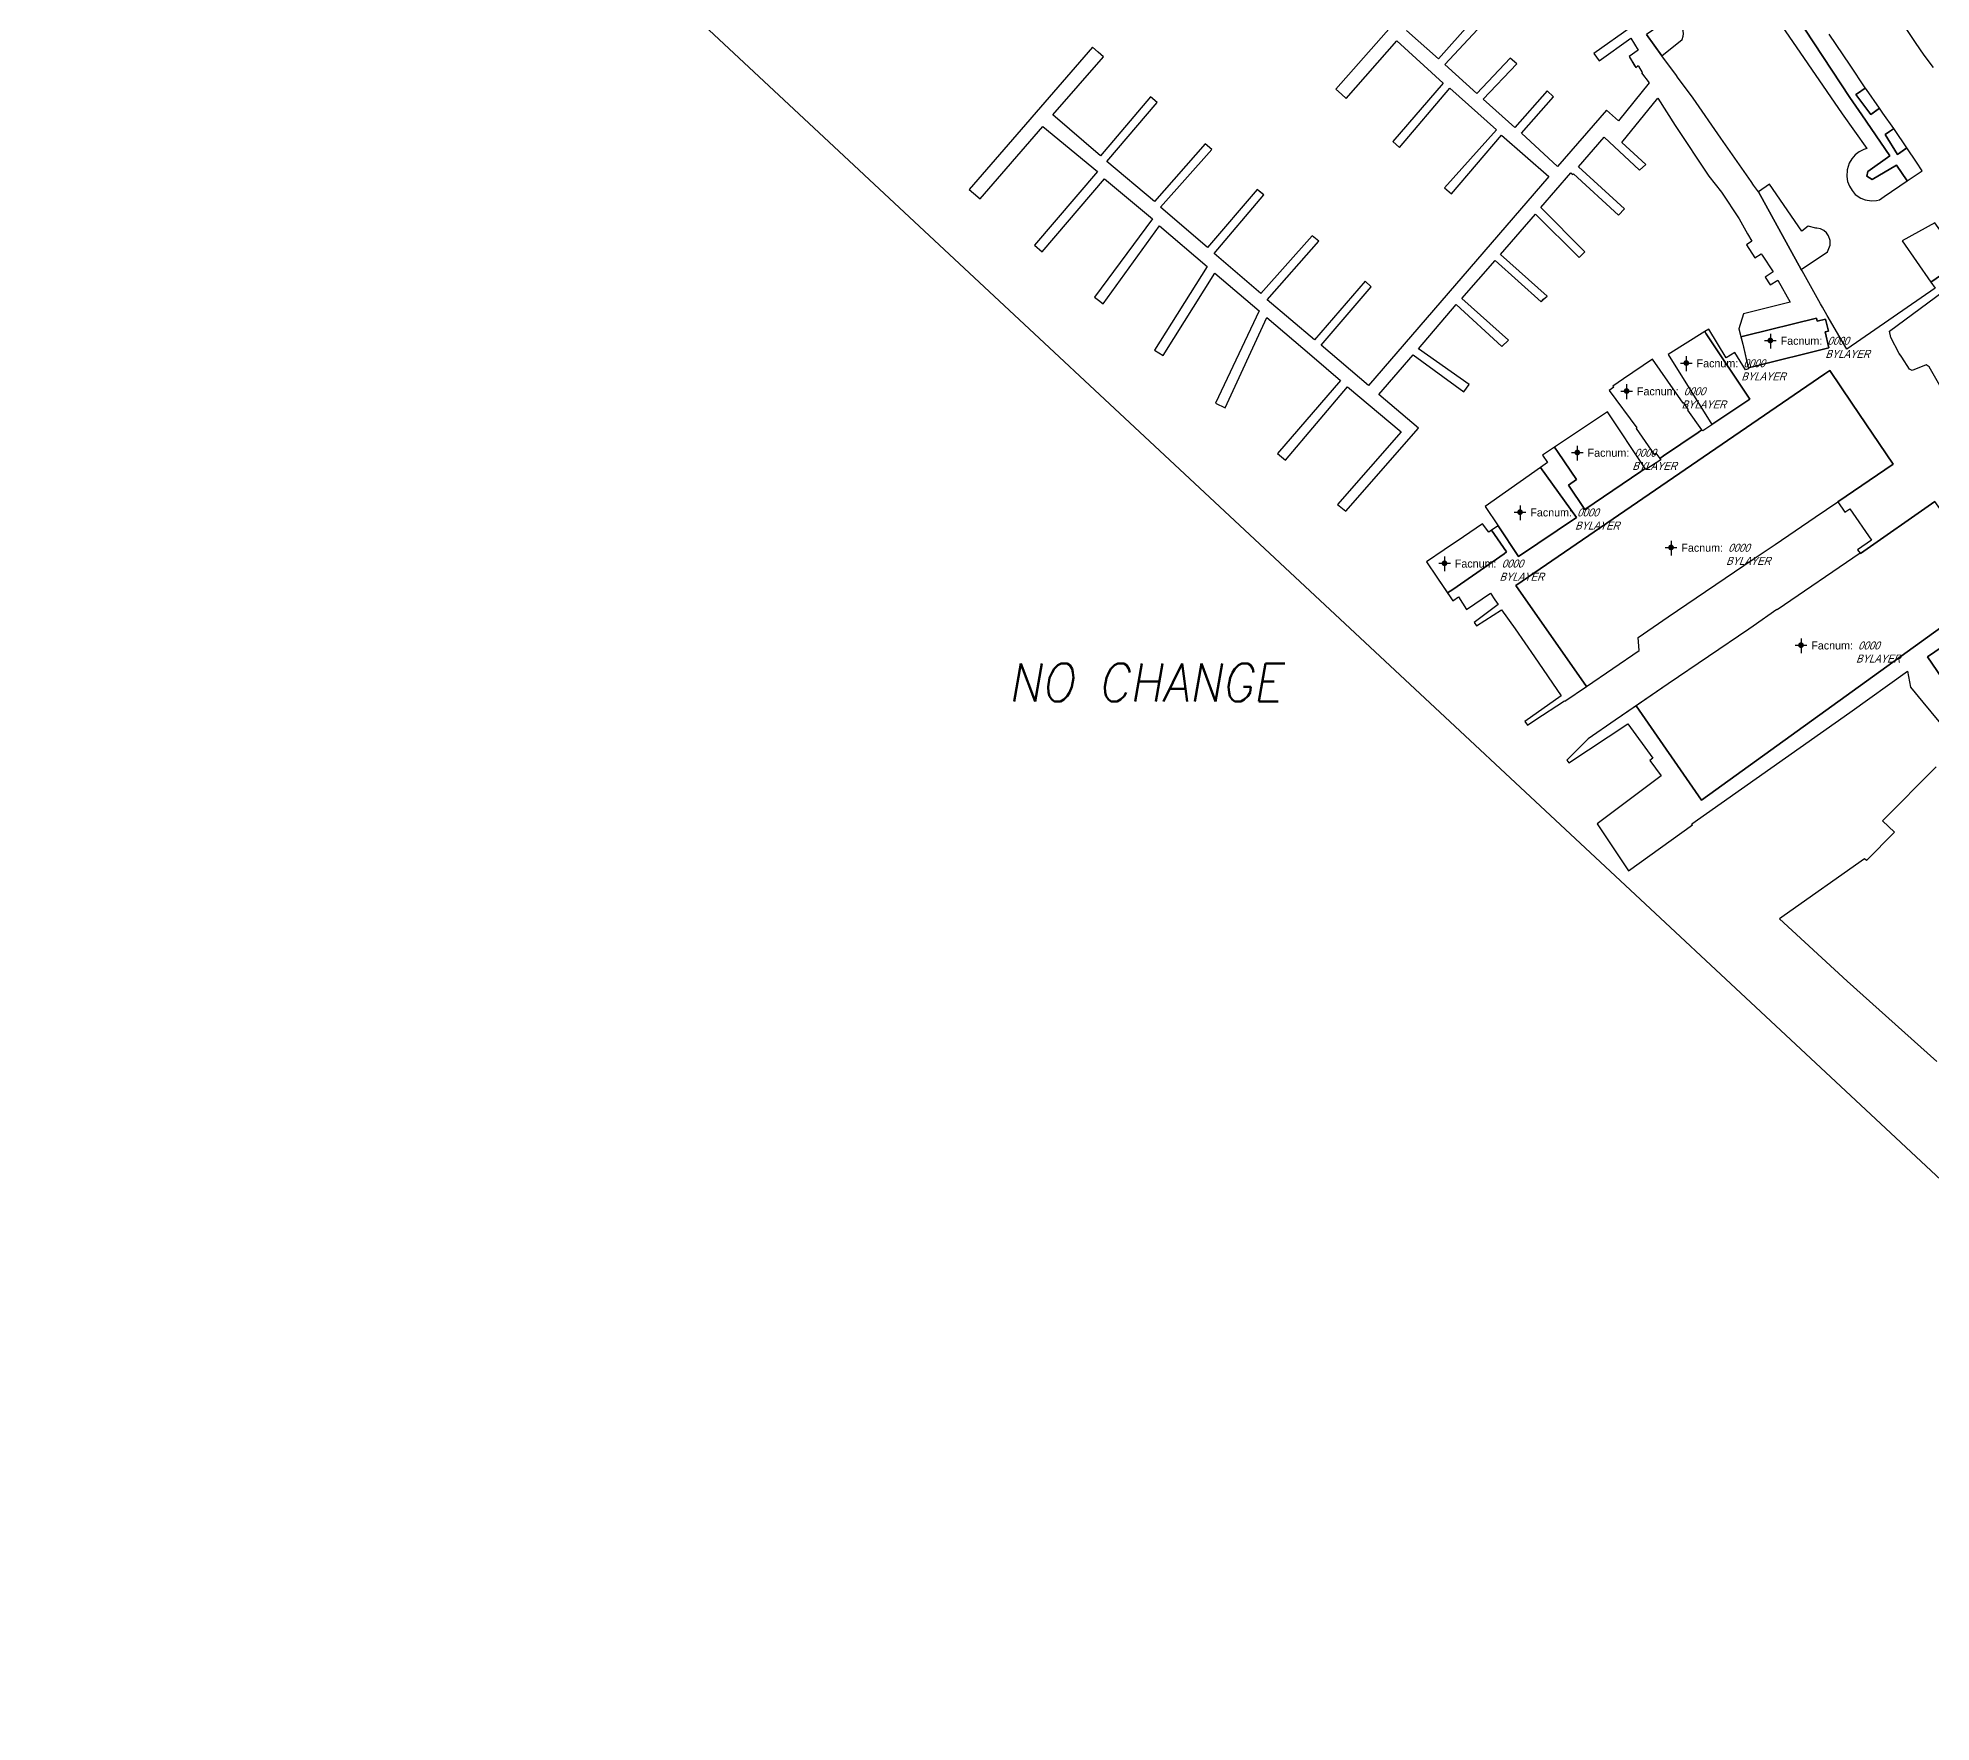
# Model space of a CAD drawing. Header units: inches. Extents: x 1273557 to 1282364, y 239587 to 246310.
# Drawn here: x 1274686 to 1275679, y 240149 to 241033 of the extents above; entities that cross this region are included whole.
import ezdxf
from ezdxf.enums import TextEntityAlignment as Align

# ---------------------------------------------------------------- set-up
doc = ezdxf.new("R2010")
doc.units = ezdxf.units.IN
doc.header["$MEASUREMENT"] = 0
doc.linetypes.add('DASHED2', pattern=[0.375, 0.25, -0.125])
doc.layers.add('BLDG-DATA', color=159, linetype='DASHED2', lineweight=30)
doc.layers.add('BLDG-NONUW', color=6, linetype='Continuous', lineweight=30)
for name, color, linetype in [('BLDG-UW', 231, 'Continuous'), ('GRASS', 3, 'Continuous'), ('PATH', 253, 'Continuous'), ('REV-ADJUDICATION-NOTES', 2, 'Continuous'), ('STREET-NONUW', 4, 'Continuous'), ('Water_Source', 133, 'Continuous')]:
    doc.layers.add(name, color=color, linetype=linetype)
doc.styles.add('Revisions', font='simplex.shx', dxfattribs={"width": 0.9, "oblique": 10, "height": 25})
doc.styles.add('SS_LITE', font='FRABK.TTF', dxfattribs={"height": 16})

# ---------------------------------------------------------------- blocks, each defined once
blk = doc.blocks.new('*U1')
for p, q in [((-3.08, 0), (3.08, 0)), ((0, 3.55), (0, -4.2))]:
    blk.add_line(p, q)
at = {"const_width": 1.5}
blk.add_lwpolyline([(-0.75, 0, 1), (0.75, 0, 1)], format="xyb", close=True, dxfattribs=at)
at = {"layer": 'BLDG-DATA', "color": 1, "style": 'SS_LITE'}
blk.add_text('Facnum:', height=4.2, dxfattribs=at).set_placement((27.26, -2.25), align=Align.RIGHT)
at = {"layer": 'BLDG-DATA', "color": 7, "style": 'SS_LITE', "oblique": 20, "width": 0.9, "flags": 8}
for tag, p in [('FACNUM', (29.98, -2.25)), ('OBJECT', (28.84, -9.16))]:
    blk.add_attdef(tag, p, '', height=4.2, dxfattribs=at)

msp = doc.modelspace()

# ---------------------------------------------------------------- linework, layer by layer
at = {"layer": 'BLDG-NONUW'}
for points in [[(1275623.74, 240878.86), (1275625.58, 240879.31), (1275624.04, 240885.51), (1275619.65, 240884.42), (1275619.23, 240886.12), (1275582.29, 240876.99), (1275579.57, 240876.32), (1275580.54, 240872.34), (1275583.37, 240859.93), (1275586.32, 240860.66), (1275625.82, 240870.43)], [(1275561.41, 240877.85), (1275560.63, 240879.03), (1275541.44, 240867.06), (1275564.24, 240830.25), (1275584.22, 240843.53)], [(1275630.38, 240789.65), (1275630.38, 240789.65), (1275659.57, 240809.49), (1275637.84, 240841.45), (1275626.21, 240858.56), (1275623.61, 240856.78), (1275461.36, 240745.72), (1275498.6, 240692.76), (1275526.12, 240711.66), (1275525.73, 240718.51), (1275541.45, 240729.19), (1275585.97, 240759.46), (1275597.48, 240767.28), (1275618.64, 240781.67)], [(1275551.81, 240837.84), (1275552.06, 240838.01), (1275549.62, 240841.59), (1275549.32, 240841.39), (1275533.1, 240864.5), (1275517.89, 240854.12), (1275512.44, 240850.41), (1275512.83, 240849.83), (1275510.4, 240848.15), (1275525.03, 240828.49), (1275524.64, 240828.22), (1275533.97, 240814.53), (1275534.93, 240815.18), (1275537, 240812.4), (1275539, 240813.76), (1275557.11, 240826.11), (1275559.1, 240827.46)], [(1275509.6, 240836.87), (1275481.79, 240818.31), (1275483.64, 240815.58), (1275493.32, 240801.3), (1275489.04, 240798.4), (1275497.66, 240785.68), (1275527.09, 240805.61), (1275529.36, 240807.15)], [(1275474.43, 240807.63), (1275445.42, 240787.21), (1275452.12, 240777.06), (1275452.14, 240777.07), (1275462.88, 240760.87), (1275493.21, 240781.33)], [(1275713.88, 240744.82), (1275687.54, 240781.3), (1275681.38, 240789.84), (1275642.34, 240762.44), (1275642.12, 240762.71), (1275598.58, 240733), (1275598.49, 240733.08), (1275585.97, 240724.42), (1275583.68, 240722.83), (1275541.45, 240694.02), (1275524.67, 240682.57), (1275558.95, 240632.99)], [(1275448.73, 240774.71), (1275447.19, 240773.64), (1275443.99, 240778.14), (1275433.88, 240771.29), (1275423.79, 240764.45), (1275414.51, 240758.16), (1275419.96, 240750.07), (1275425.54, 240741.79), (1275428.3, 240743.7), (1275455.23, 240762.36), (1275456.62, 240763.33)]]:
    msp.add_lwpolyline(points, close=True, dxfattribs=at)
at = {"layer": 'BLDG-UW'}
msp.add_lwpolyline([(1275755.21, 240730.36), (1275752.32, 240728.39), (1275745.07, 240723.46), (1275730.75, 240744.5), (1275677.51, 240708.28), (1275708.75, 240662.58), (1275710.67, 240659.78), (1275715.76, 240652.33), (1275779.02, 240695.37)], close=True, dxfattribs=at)
at = {"layer": 'GRASS'}
msp.add_lwpolyline([(1275579.26, 241071.34), (1275606.61, 241031.37), (1275632.78, 240993.36), (1275645.73, 240975.15), (1275644.03, 240974.59), (1275641.67, 240973.35), (1275639.54, 240971.72), (1275637.8, 240969.69), (1275636.42, 240967.4), (1275635.34, 240963.99), (1275635.14, 240960.43), (1275635.6, 240957.79), (1275636.5, 240955.27), (1275637.9, 240952.99), (1275639.64, 240951.04), (1275642.47, 240949.1), (1275644.86, 240948.18), (1275648.21, 240947.67), (1275650.75, 240947.84), (1275652.39, 240948.25), (1275654.82, 240949.93), (1275666.84, 240958.21), (1275661.23, 240966.42), (1275648.52, 240958.79), (1275645.7, 240960.52), (1275646.14, 240962.96), (1275657.77, 240971.24), (1275643.03, 240992.82), (1275636.68, 241001.82), (1275608.38, 241044.9)], dxfattribs=at)
for points in [[(1275549.42, 241035.32), (1275549.26, 241036.93), (1275548.33, 241039.09), (1275547.6, 241040.02), (1275546.73, 241040.81), (1275545.73, 241041.44), (1275544.63, 241041.89), (1275543.48, 241042.14), (1275542.3, 241042.19), (1275541.13, 241042.03), (1275540, 241041.67), (1275538.95, 241041.13), (1275533.29, 241037.26), (1275529.95, 241034.98), (1275538.13, 241023.8), (1275548.72, 241032.32), (1275549.27, 241034)], [(1275645.49, 241006.1), (1275644.89, 241006.87), (1275644.78, 241006.8), (1275640.76, 241003.99), (1275639.97, 241003.51), (1275647.78, 240993), (1275652.16, 240996.14), (1275652.31, 240996.25), (1275652.31, 240996.26)], [(1275660.13, 240985.13), (1275659.83, 240985.56), (1275659.67, 240985.45), (1275655.38, 240982.4), (1275661.84, 240972.03), (1275666.52, 240975.3), (1275666.69, 240975.41)], [(1275625.6, 240929.29), (1275624.51, 240930.85), (1275623.03, 240932.04), (1275621.34, 240932.89), (1275619.48, 240933.23), (1275618.85, 240933.28), (1275614.9, 240934.31), (1275611.51, 240931.74), (1275594.58, 240956.35), (1275588.75, 240952.34), (1275611.28, 240911.6), (1275624.97, 240920.94), (1275626.45, 240924.38), (1275626.44, 240926.91)], [(1275681.4, 240936.1), (1275664.18, 240926.58), (1275679.28, 240904.91), (1275695.62, 240916.16)]]:
    msp.add_lwpolyline(points, close=True, dxfattribs=at)
at = {"layer": 'PATH'}
for points in [[(1275414.61, 241060.31), (1275366.88, 241006.2), (1275369.92, 241003.57), (1275372.43, 241001.39), (1275399.02, 241031.57), (1275423.26, 241009.5), (1275396.86, 240978.73), (1275400.45, 240975.69), (1275426.74, 241006.81), (1275451.2, 240984.85), (1275424.02, 240954.46), (1275427.71, 240951.29), (1275453.98, 240982.07), (1275478.7, 240960.45), (1275384.04, 240850.79), (1275359.19, 240871.84), (1275385.57, 240902.5), (1275382.34, 240905.52), (1275355.72, 240874.76), (1275330.86, 240895.7), (1275358.06, 240926.44), (1275354.59, 240929.36), (1275327.52, 240898.96), (1275303.13, 240919.99), (1275329.17, 240950.78), (1275327.84, 240951.85), (1275325.7, 240953.59), (1275299.67, 240923.15), (1275274.94, 240944.31), (1275301.77, 240974.6), (1275298.42, 240977.63), (1275271.81, 240947.22), (1275246.73, 240968.28), (1275273.13, 240999.28), (1275269.66, 241002.2), (1275243.49, 240971.31), (1275218.31, 240992.84), (1275245.04, 241023.25), (1275242.16, 241025.77), (1275239.22, 241028.35), (1275174.55, 240953.51), (1275176.79, 240951.6), (1275180.26, 240948.64), (1275213.08, 240986.68), (1275241.88, 240963.03), (1275208.8, 240924.43), (1275212.83, 240920.9), (1275245.55, 240959.18), (1275270.63, 240938.12), (1275240.34, 240897.08), (1275242.32, 240895.57), (1275244.84, 240893.65), (1275274.42, 240934.49), (1275299.42, 240913.14), (1275271.81, 240869.3), (1275276.33, 240866.45), (1275303.49, 240909.66), (1275326.64, 240889.9), (1275303.81, 240841.47), (1275308.8, 240838.95), (1275330.81, 240886.33), (1275354.29, 240866.28), (1275369.43, 240853.35), (1275336.25, 240814.98), (1275340.51, 240811.56), (1275373.12, 240850.07), (1275401.23, 240826.46), (1275367.81, 240788.21), (1275372.19, 240784.67), (1275410.34, 240828.28), (1275389.52, 240845.93), (1275407.51, 240866.74), (1275434.16, 240847.35), (1275436.98, 240851.17), (1275410.3, 240869.87), (1275430.13, 240893.15), (1275454.13, 240871.2), (1275457.51, 240874.54), (1275433.04, 240896.39), (1275450.54, 240916.4), (1275474.66, 240894.57), (1275476.04, 240895.94), (1275477.8, 240897.68), (1275453.44, 240919.53), (1275471.68, 240940.67), (1275494.61, 240917.85), (1275497.63, 240920.96), (1275474.6, 240944.14), (1275490.29, 240962.38), (1275491.41, 240961.52), (1275491.77, 240961.86), (1275515.33, 240940.16), (1275518.47, 240943.51), (1275494.35, 240965.46), (1275507.84, 240980.98), (1275526.36, 240963.66), (1275529.61, 240966.66), (1275517.02, 240978.32), (1275535.98, 241001.49), (1275544.99, 240987.18), (1275562.82, 240960.57), (1275569.32, 240952.2), (1275578.7, 240938.12), (1275583.05, 240930.4), (1275585.37, 240926.39), (1275582.51, 240924.58), (1275586.83, 240917.75), (1275590.2, 240919.88), (1275590.7, 240919.2), (1275596.57, 240910.41), (1275592.26, 240907.64), (1275594.94, 240903.48), (1275598.97, 240906.07), (1275605.52, 240894.51), (1275580.94, 240888.4), (1275578.58, 240880.41), (1275579.57, 240876.32), (1275582.29, 240876.99), (1275619.23, 240886.12), (1275619.65, 240884.42), (1275624.04, 240885.51), (1275625.58, 240879.31), (1275623.74, 240878.86), (1275625.82, 240870.43), (1275586.32, 240860.66), (1275583.37, 240859.93), (1275583.5, 240859.37), (1275581.97, 240859.01), (1275576.46, 240868.08), (1275571.92, 240865.29), (1275562.66, 240880.3), (1275560.63, 240879.03), (1275561.41, 240877.85), (1275584.22, 240843.53), (1275564.24, 240830.25), (1275564.35, 240830.07), (1275559.54, 240826.83), (1275559.1, 240827.46), (1275557.11, 240826.11), (1275539, 240813.76), (1275537, 240812.4), (1275537.49, 240811.74), (1275529.71, 240806.62), (1275529.36, 240807.15), (1275527.09, 240805.61), (1275497.66, 240785.68), (1275489.04, 240798.4), (1275493.32, 240801.3), (1275483.64, 240815.58), (1275481.79, 240818.31), (1275475.49, 240814.11), (1275478.08, 240810.2), (1275474.43, 240807.63), (1275493.21, 240781.33), (1275462.88, 240760.87), (1275452.14, 240777.07), (1275452.12, 240777.06), (1275448.73, 240774.71), (1275456.62, 240763.33), (1275455.23, 240762.36), (1275428.3, 240743.7), (1275425.54, 240741.79), (1275428.3, 240737.69), (1275431.28, 240739.7), (1275435.6, 240733.14), (1275448.11, 240741.64), (1275450.45, 240738.25), (1275452.17, 240735.76), (1275439.5, 240726.34), (1275440.87, 240724.5), (1275453.97, 240732.9), (1275461.03, 240722.9), (1275471.17, 240708.2), (1275471.17, 240708.2), (1275485.19, 240687.87), (1275466.12, 240674.39), (1275467.58, 240672.46), (1275471.48, 240675.01), (1275487.03, 240685.2), (1275487.21, 240684.94), (1275498.6, 240692.76), (1275461.36, 240745.72), (1275623.61, 240856.78), (1275626.21, 240858.56), (1275637.84, 240841.45), (1275659.57, 240809.49), (1275630.38, 240789.65), (1275634.08, 240784.3), (1275636.78, 240785.98), (1275648.08, 240769.56), (1275640.75, 240764.38), (1275642.34, 240762.44), (1275681.38, 240789.84)], [(1275608.38, 241044.9), (1275636.68, 241001.82), (1275643.03, 240992.82), (1275657.77, 240971.24), (1275646.14, 240962.96), (1275645.7, 240960.52), (1275648.52, 240958.79), (1275661.23, 240966.42), (1275666.84, 240958.21), (1275674.8, 240963.4), (1275671.71, 240967.97), (1275666.69, 240975.41), (1275666.69, 240975.41), (1275661.84, 240972.03), (1275655.38, 240982.4), (1275659.83, 240985.56), (1275654.16, 240993.59), (1275652.31, 240996.25), (1275647.78, 240993), (1275639.97, 241003.51), (1275640.76, 241003.99), (1275644.89, 241006.87), (1275644.89, 241006.88), (1275636.85, 241018.85), (1275625.85, 241035.07)], [(1275437.8, 241041.18), (1275420.81, 241022.18), (1275404.04, 241037)], [(1275522.1, 241038.9), (1275502.3, 241024.91), (1275505.12, 241021.14), (1275521.85, 241032.96), (1275525.57, 241026.81), (1275520.84, 241023.35), (1275524.43, 241017.55), (1275525.63, 241018.6), (1275527.8, 241015.02), (1275527.46, 241014.76), (1275531.46, 241009.51), (1275515.38, 240989.71), (1275509, 240995.18), (1275483.36, 240965.65), (1275464.39, 240983.22), (1275481.15, 241002.23), (1275477.8, 241005.37), (1275460.92, 240986.14), (1275444.27, 241001.07), (1275461.93, 241019.57), (1275458.47, 241022.61), (1275441.03, 241003.98), (1275424.16, 241019.15), (1275441.36, 241037.67)], [(1275695.62, 240916.16), (1275679.28, 240904.91), (1275681.5, 240901.72), (1275635.23, 240869.76), (1275624.95, 240887.53), (1275622.48, 240891.8), (1275621.44, 240893.61), (1275611.66, 240910.93), (1275611.28, 240911.6), (1275588.75, 240952.34), (1275586.23, 240955.93), (1275584.96, 240957.72), (1275583.7, 240959.52), (1275569.08, 240980.49), (1275554.47, 241001.46), (1275546.3, 241012.63), (1275545.73, 241013.41), (1275538.13, 241023.8), (1275529.95, 241034.98)], [(1275666.58, 241037.53), (1275671, 241030.73), (1275675.64, 241024.08), (1275680.51, 241017.6)], [(1275684.63, 240849.54), (1275678.33, 240860.52), (1275676.81, 240861.55), (1275669.46, 240858.59), (1275668.16, 240859.25), (1275663.99, 240865.61), (1275662.72, 240867.54), (1275658.36, 240875.91), (1275657.53, 240879.2), (1275689.7, 240903.06)], [(1275713.88, 240744.82), (1275558.95, 240632.99), (1275524.67, 240682.57), (1275513.6, 240675.01), (1275499.32, 240665.27), (1275488.22, 240653.99), (1275489.28, 240652.67), (1275520.24, 240673.18), (1275533.35, 240655.02), (1275531.85, 240653.92), (1275537.66, 240645.83), (1275504.16, 240620.69), (1275513.2, 240607), (1275520.53, 240595.91), (1275554.24, 240620.04), (1275553.84, 240620.6), (1275636.79, 240679.02), (1275667.1, 240700.8), (1275668.57, 240692.42), (1275675.16, 240684.41), (1275697.89, 240657.06)], [(1275708.75, 240662.58), (1275677.51, 240708.28), (1275730.75, 240744.5)], [(1275682.06, 240650.48), (1275653.92, 240622.12), (1275660.21, 240616.16), (1275645.48, 240601.31), (1275644.43, 240602.31), (1275602.26, 240572.48), (1275599.88, 240570.8), (1275635.32, 240538.08), (1275682.38, 240495.93)]]:
    msp.add_lwpolyline(points, dxfattribs=at)
at = {"layer": 'STREET-NONUW'}
for points in [[(1275579.26, 241071.34), (1275606.61, 241031.37), (1275632.78, 240993.36), (1275645.73, 240975.15), (1275644.03, 240974.59), (1275641.67, 240973.35), (1275639.54, 240971.72), (1275637.8, 240969.69), (1275636.42, 240967.4), (1275635.34, 240963.99), (1275635.14, 240960.43), (1275635.6, 240957.79), (1275636.5, 240955.27), (1275637.9, 240952.99), (1275639.64, 240951.04), (1275642.47, 240949.1), (1275644.86, 240948.18), (1275648.21, 240947.67), (1275650.75, 240947.84), (1275652.39, 240948.25), (1275654.82, 240949.93), (1275666.84, 240958.21), (1275674.8, 240963.4), (1275674.8, 240963.4), (1275671.71, 240967.97), (1275666.69, 240975.41), (1275660.13, 240985.13), (1275659.82, 240985.57), (1275654.16, 240993.59), (1275652.31, 240996.26), (1275645.49, 241006.1), (1275644.89, 241006.88), (1275636.85, 241018.85), (1275625.85, 241035.07)], [(1275681.4, 240936.1), (1275664.18, 240926.58), (1275679.28, 240904.91), (1275681.5, 240901.72), (1275635.23, 240869.76), (1275624.95, 240887.53), (1275622.48, 240891.8), (1275621.44, 240893.61), (1275611.66, 240910.93), (1275611.28, 240911.6), (1275624.97, 240920.94), (1275626.45, 240924.38), (1275626.44, 240926.91), (1275625.6, 240929.29), (1275624.51, 240930.85), (1275623.03, 240932.04), (1275621.34, 240932.89), (1275619.48, 240933.23), (1275618.85, 240933.28), (1275614.9, 240934.31), (1275611.51, 240931.74), (1275594.58, 240956.35), (1275588.75, 240952.34), (1275586.23, 240955.93), (1275584.96, 240957.72), (1275583.7, 240959.52), (1275569.08, 240980.49), (1275554.47, 241001.46), (1275546.3, 241012.63), (1275545.73, 241013.41), (1275538.13, 241023.8), (1275548.72, 241032.32), (1275549.27, 241034)], [(1275666.58, 241037.53), (1275671, 241030.73), (1275675.64, 241024.08), (1275680.51, 241017.6)], [(1275684.63, 240849.54), (1275678.33, 240860.52), (1275676.81, 240861.55), (1275669.46, 240858.59), (1275668.16, 240859.25), (1275663.99, 240865.61), (1275663.35, 240866.58), (1275662.72, 240867.54), (1275658.36, 240875.91), (1275657.53, 240879.2), (1275689.7, 240903.06)]]:
    msp.add_lwpolyline(points, dxfattribs=at)
at = {"layer": 'Water_Source'}
for points in [[(1275989.45, 240149.06), (1274685.61, 241366.34)], [(1275414.61, 241060.31), (1275366.88, 241006.2), (1275369.92, 241003.57), (1275372.43, 241001.39), (1275399.02, 241031.57), (1275423.26, 241009.5), (1275396.86, 240978.73), (1275400.45, 240975.69), (1275426.74, 241006.81), (1275451.2, 240984.85), (1275424.02, 240954.46), (1275427.71, 240951.29), (1275453.98, 240982.07), (1275478.7, 240960.45), (1275384.04, 240850.79), (1275359.19, 240871.84), (1275385.57, 240902.5), (1275382.34, 240905.52), (1275355.72, 240874.76), (1275330.86, 240895.7), (1275358.06, 240926.44), (1275354.59, 240929.36), (1275327.52, 240898.96), (1275303.13, 240919.99), (1275329.17, 240950.78), (1275325.7, 240953.59), (1275299.67, 240923.15), (1275274.94, 240944.31), (1275301.77, 240974.6), (1275298.42, 240977.63), (1275271.81, 240947.22), (1275246.73, 240968.28), (1275273.13, 240999.28), (1275269.66, 241002.2), (1275243.49, 240971.31), (1275218.31, 240992.84), (1275245.04, 241023.25), (1275242.16, 241025.77), (1275239.22, 241028.35), (1275174.55, 240953.51), (1275176.79, 240951.6), (1275180.26, 240948.64), (1275213.08, 240986.68), (1275241.88, 240963.03), (1275208.8, 240924.43), (1275212.83, 240920.9), (1275245.55, 240959.18), (1275270.63, 240938.12), (1275240.34, 240897.08), (1275242.32, 240895.57), (1275244.84, 240893.65), (1275274.42, 240934.49), (1275299.42, 240913.14), (1275271.81, 240869.3), (1275276.33, 240866.45), (1275303.49, 240909.66), (1275326.64, 240889.9), (1275303.81, 240841.47), (1275308.8, 240838.95), (1275330.81, 240886.33), (1275354.29, 240866.28), (1275369.43, 240853.35), (1275336.25, 240814.98), (1275340.51, 240811.56), (1275373.12, 240850.07), (1275401.23, 240826.46), (1275367.81, 240788.21), (1275372.19, 240784.67), (1275410.34, 240828.28), (1275389.52, 240845.93), (1275407.51, 240866.74), (1275434.16, 240847.35), (1275436.98, 240851.17), (1275410.3, 240869.87), (1275430.13, 240893.15), (1275454.13, 240871.2), (1275457.51, 240874.54), (1275433.04, 240896.39), (1275450.54, 240916.4), (1275474.66, 240894.57), (1275477.8, 240897.68), (1275453.44, 240919.53), (1275471.68, 240940.67), (1275494.61, 240917.85), (1275497.63, 240920.96), (1275474.6, 240944.14), (1275490.29, 240962.38), (1275491.41, 240961.52), (1275491.77, 240961.86), (1275515.33, 240940.16), (1275518.47, 240943.51), (1275494.35, 240965.46), (1275507.84, 240980.98), (1275526.36, 240963.66), (1275529.61, 240966.66), (1275517.02, 240978.32), (1275535.98, 241001.49), (1275544.99, 240987.18), (1275562.82, 240960.57), (1275569.32, 240952.2), (1275578.7, 240938.12), (1275583.05, 240930.4), (1275585.37, 240926.39), (1275582.51, 240924.58), (1275586.83, 240917.75), (1275590.2, 240919.88), (1275590.7, 240919.2), (1275596.57, 240910.41), (1275592.26, 240907.64), (1275594.94, 240903.48), (1275598.97, 240906.07), (1275605.52, 240894.51), (1275580.94, 240888.4), (1275578.58, 240880.41), (1275580.54, 240872.34), (1275583.5, 240859.37), (1275581.97, 240859.01), (1275576.46, 240868.08), (1275571.92, 240865.29), (1275562.66, 240880.3), (1275560.63, 240879.03), (1275541.44, 240867.06), (1275564.24, 240830.25), (1275564.35, 240830.07), (1275559.54, 240826.83), (1275559.1, 240827.46), (1275551.81, 240837.84), (1275552.06, 240838.01), (1275549.62, 240841.59), (1275549.32, 240841.39), (1275533.1, 240864.5), (1275517.89, 240854.12), (1275512.44, 240850.41), (1275512.83, 240849.83), (1275510.4, 240848.15), (1275525.03, 240828.49), (1275524.64, 240828.22), (1275533.97, 240814.53), (1275534.93, 240815.18), (1275537.49, 240811.74), (1275529.71, 240806.62), (1275529.36, 240807.15), (1275509.6, 240836.87), (1275481.79, 240818.31), (1275475.49, 240814.11), (1275478.08, 240810.2), (1275474.43, 240807.63), (1275445.42, 240787.21), (1275452.12, 240777.06), (1275448.73, 240774.71), (1275447.19, 240773.64), (1275443.99, 240778.14), (1275433.88, 240771.29), (1275423.79, 240764.45), (1275414.51, 240758.16), (1275419.96, 240750.07), (1275428.3, 240737.69), (1275431.28, 240739.7), (1275435.6, 240733.14), (1275448.11, 240741.64), (1275450.45, 240738.25), (1275452.17, 240735.76), (1275439.5, 240726.34), (1275440.87, 240724.5), (1275453.97, 240732.9), (1275461.03, 240722.9), (1275471.17, 240708.2), (1275471.17, 240708.2), (1275485.19, 240687.87), (1275466.12, 240674.39), (1275467.58, 240672.46), (1275471.48, 240675.01), (1275487.03, 240685.2), (1275487.21, 240684.94), (1275498.6, 240692.76), (1275526.12, 240711.66), (1275525.73, 240718.51), (1275541.45, 240729.19), (1275585.97, 240759.46), (1275597.48, 240767.28), (1275618.64, 240781.67), (1275630.38, 240789.65), (1275634.08, 240784.3), (1275636.78, 240785.98), (1275648.08, 240769.56), (1275640.75, 240764.38), (1275642.12, 240762.71), (1275598.58, 240733), (1275598.49, 240733.08), (1275585.97, 240724.42), (1275583.68, 240722.83), (1275541.45, 240694.02), (1275513.6, 240675.01), (1275499.32, 240665.27), (1275488.22, 240653.99), (1275489.28, 240652.67), (1275520.24, 240673.18), (1275533.35, 240655.02), (1275531.85, 240653.92), (1275537.66, 240645.83), (1275504.16, 240620.69), (1275513.2, 240607), (1275520.53, 240595.91), (1275554.24, 240620.04), (1275553.84, 240620.6), (1275636.79, 240679.02), (1275667.1, 240700.8), (1275668.57, 240692.42), (1275675.16, 240684.41), (1275697.89, 240657.06)], [(1275437.8, 241041.18), (1275420.81, 241022.18), (1275404.04, 241037)], [(1275522.1, 241038.9), (1275502.3, 241024.91), (1275505.12, 241021.14), (1275521.85, 241032.96), (1275525.57, 241026.81), (1275520.84, 241023.35), (1275523.56, 241018.94), (1275524.43, 241017.55), (1275525.63, 241018.6), (1275525.78, 241018.36), (1275527.8, 241015.02), (1275527.46, 241014.76), (1275531.46, 241009.51), (1275515.38, 240989.71), (1275509, 240995.18), (1275483.36, 240965.65), (1275464.39, 240983.22), (1275481.15, 241002.23), (1275477.8, 241005.37), (1275460.92, 240986.14), (1275444.27, 241001.07), (1275461.93, 241019.57), (1275458.47, 241022.61), (1275441.03, 241003.98), (1275424.16, 241019.15), (1275441.36, 241037.67)], [(1275682.06, 240650.48), (1275653.92, 240622.12), (1275660.21, 240616.16), (1275645.48, 240601.31), (1275644.43, 240602.31), (1275602.26, 240572.48), (1275599.88, 240570.8), (1275635.32, 240538.08), (1275682.38, 240495.93)]]:
    msp.add_lwpolyline(points, dxfattribs=at)

# ---------------------------------------------------------------- block references
at = {"layer": 'BLDG-DATA'}
ref = msp.add_blockref('*U1', (1275595.04, 240874.33), dxfattribs=at)
ref.add_attrib('FACNUM', '0000', (1275625.02, 240872.08), dxfattribs={"color": 7, "height": 4.2, "style": 'SS_LITE', "oblique": 20, "width": 0.9})
ref.add_attrib('OBJECT', 'BYLAYER', (1275623.88, 240865.18), dxfattribs={"color": 7, "height": 4.2, "style": 'SS_LITE', "oblique": 20, "width": 0.9})
ref = msp.add_blockref('*U1', (1275550.92, 240862.51), dxfattribs=at)
ref.add_attrib('FACNUM', '0000', (1275580.9, 240860.26), dxfattribs={"color": 7, "height": 4.2, "style": 'SS_LITE', "oblique": 20, "width": 0.9})
ref.add_attrib('OBJECT', 'BYLAYER', (1275579.76, 240853.35), dxfattribs={"color": 7, "height": 4.2, "style": 'SS_LITE', "oblique": 20, "width": 0.9})
ref = msp.add_blockref('*U1', (1275519.6, 240847.81), dxfattribs=at)
ref.add_attrib('FACNUM', '0000', (1275549.58, 240845.56), dxfattribs={"color": 7, "height": 4.2, "style": 'SS_LITE', "oblique": 20, "width": 0.9})
ref.add_attrib('OBJECT', 'BYLAYER', (1275548.43, 240838.65), dxfattribs={"color": 7, "height": 4.2, "style": 'SS_LITE', "oblique": 20, "width": 0.9})
ref = msp.add_blockref('*U1', (1275493.7, 240815.54), dxfattribs=at)
ref.add_attrib('FACNUM', '0000', (1275523.68, 240813.29), dxfattribs={"color": 7, "height": 4.2, "style": 'SS_LITE', "oblique": 20, "width": 0.9})
ref.add_attrib('OBJECT', 'BYLAYER', (1275522.54, 240806.38), dxfattribs={"color": 7, "height": 4.2, "style": 'SS_LITE', "oblique": 20, "width": 0.9})
ref = msp.add_blockref('*U1', (1275463.65, 240784.22), dxfattribs=at)
ref.add_attrib('FACNUM', '0000', (1275493.63, 240781.97), dxfattribs={"color": 7, "height": 4.2, "style": 'SS_LITE', "oblique": 20, "width": 0.9})
ref.add_attrib('OBJECT', 'BYLAYER', (1275492.49, 240775.07), dxfattribs={"color": 7, "height": 4.2, "style": 'SS_LITE', "oblique": 20, "width": 0.9})
ref = msp.add_blockref('*U1', (1275542.93, 240765.69), dxfattribs=at)
ref.add_attrib('FACNUM', '0000', (1275572.91, 240763.44), dxfattribs={"color": 7, "height": 4.2, "style": 'SS_LITE', "oblique": 20, "width": 0.9})
ref.add_attrib('OBJECT', 'BYLAYER', (1275571.77, 240756.53), dxfattribs={"color": 7, "height": 4.2, "style": 'SS_LITE', "oblique": 20, "width": 0.9})
ref = msp.add_blockref('*U1', (1275424.01, 240757.38), dxfattribs=at)
ref.add_attrib('FACNUM', '0000', (1275454, 240755.13), dxfattribs={"color": 7, "height": 4.2, "style": 'SS_LITE', "oblique": 20, "width": 0.9})
ref.add_attrib('OBJECT', 'BYLAYER', (1275452.85, 240748.22), dxfattribs={"color": 7, "height": 4.2, "style": 'SS_LITE', "oblique": 20, "width": 0.9})
ref = msp.add_blockref('*U1', (1275611.13, 240714.39), dxfattribs=at)
ref.add_attrib('FACNUM', '0000', (1275641.11, 240712.14), dxfattribs={"color": 7, "height": 4.2, "style": 'SS_LITE', "oblique": 20, "width": 0.9})
ref.add_attrib('OBJECT', 'BYLAYER', (1275639.97, 240705.24), dxfattribs={"color": 7, "height": 4.2, "style": 'SS_LITE', "oblique": 20, "width": 0.9})

# ---------------------------------------------------------------- texts
at = {"layer": 'REV-ADJUDICATION-NOTES', "style": 'Revisions', "oblique": 10, "width": 0.913884}
msp.add_text('NO CHANGE', height=20, dxfattribs=at).set_placement((1275194.95, 240684.84, 329.34))

doc.saveas('drawing.dxf')
